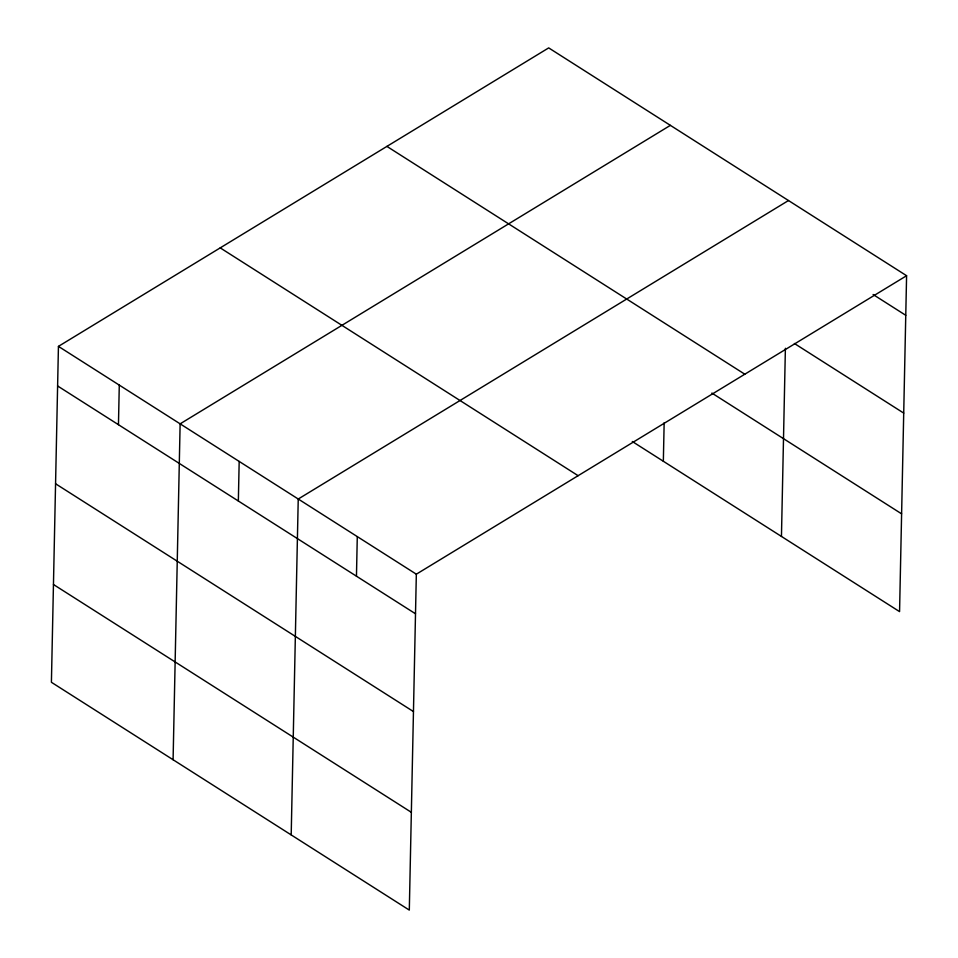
<?xml version="1.0" encoding="UTF-8"?>
<svg xmlns="http://www.w3.org/2000/svg" width="958" height="958" viewBox="0 0 958 958"><rect width="100%" height="100%" fill="white"/><g stroke="black" fill="none" stroke-linecap="round" stroke-linejoin="round"><path stroke-width="1.44" d="M58.438 346.377L51.409 682.288L409.305 910.1L416.335 574.189L906.591 275.712L548.694 47.9L58.438 346.377L416.335 574.189M118.457 424.693L119.283 385.116M173.087 759.742L180.128 423.843L670.384 125.354M238.35 501.01L239.177 461.433M291.196 834.921L298.237 499.022L788.482 200.533M356.46 576.189L357.286 536.612M663.343 461.265L664.157 422.741M781.453 536.444L785.392 348.281M906.591 275.712L899.562 611.623L632.304 441.506M873.097 294.501L905.765 315.302M794.41 343.503L903.717 413.09M386.912 146.394L744.809 374.207M711.878 393.067L901.61 513.835M220.232 247.882L578.129 475.695M57.612 385.966L415.509 613.779M55.564 483.754L413.461 711.566M53.456 584.5L411.353 812.312"/></g></svg>
